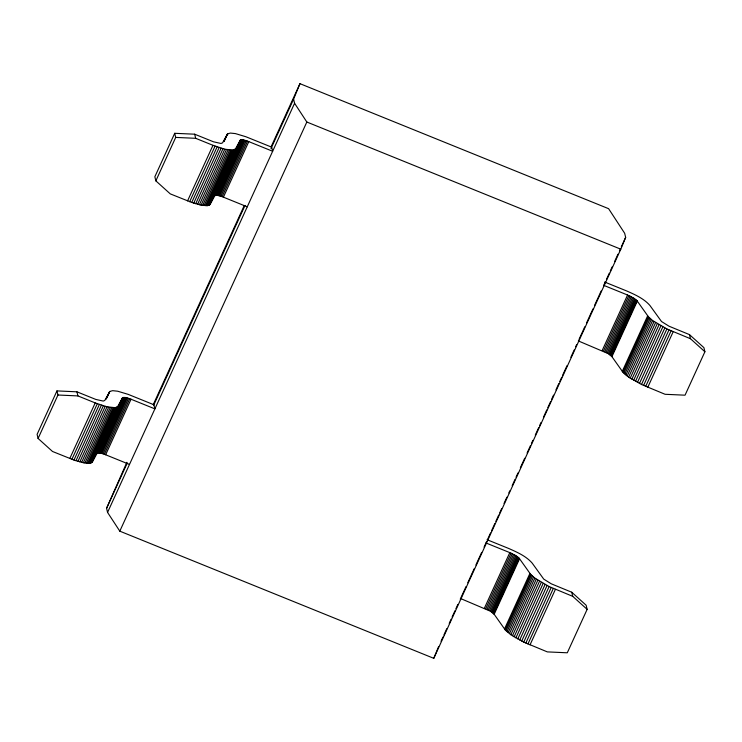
<?xml version="1.0" encoding="UTF-8"?>
<svg xmlns="http://www.w3.org/2000/svg" width="742" height="742" viewBox="0 0 742 742"><rect width="100%" height="100%" fill="white"/><g stroke="black" fill="none" stroke-linecap="round" stroke-linejoin="round"><path stroke-width="1.11" d="M271.108 146.777L299.963 83.67L608.598 208.678L624.662 233.266L625.654 237.375L620.804 249.191L433.773 658.33L119.805 531.161L107.562 512.416L106.57 508.307L126.873 462.312M270.997 148.604L293.591 99.168L299.963 83.67M433.773 658.33L438.633 646.514M56.958 390.904L37.1 434.348L38.092 438.457L52.515 451.479L73.968 460.068L83.317 462.739L89.893 463.249L92.333 462.034L97.035 453.418L122.68 397.601L125.277 397.48L129.776 398.723L154.893 408.87L153.9 404.761L128.153 394.354L117.709 391.219L112.636 390.672L109.779 391.47L104.761 400.476L103.24 401.079L95.783 399.419L76.918 391.813L56.958 390.904L57.95 395.013L38.092 438.457M174.713 133.3L154.855 176.744L155.848 180.853L170.27 193.875L191.724 202.464L201.073 205.135L207.649 205.645L210.088 204.421L214.79 195.814L240.436 139.997L243.033 139.867L247.54 141.119L272.648 151.266L271.655 147.157L245.908 136.751L235.464 133.606L230.391 133.068L227.534 133.857L222.517 142.872L220.995 143.475L213.538 141.815L194.673 134.2L174.713 133.3L175.706 137.409L155.848 180.853M69.813 458.491L95.217 402.925L107.015 406.811L115.288 407.692L117.728 406.468L122.43 397.86M187.568 200.878L212.973 145.321L224.78 149.198L233.044 150.088L235.492 148.864L240.185 140.247M71.9 459.307L97.304 403.75M189.664 201.703L215.059 146.137M73.968 460.068L99.363 404.501M191.724 202.464L217.118 146.897M75.981 460.754L101.376 405.197M193.736 203.15L219.14 147.584M106.106 399.205L109.454 391.869M223.861 141.601L227.219 134.256M106.904 397.758L109.779 391.47M224.186 141.203L227.534 133.857M77.938 461.376L103.333 405.809M195.693 203.762L221.097 148.205M227.061 135.638L228.017 133.541M79.821 461.914L105.216 406.347M197.576 204.3L222.98 148.743M81.62 462.368L107.015 406.811M199.375 204.764L224.78 149.198M83.317 462.739L108.712 407.182M201.073 205.135L226.468 149.569M84.903 463.027L110.298 407.46M202.659 205.423L228.054 149.856M86.36 463.221L111.754 407.655M204.115 205.617L229.519 150.051M87.686 463.323L113.081 407.757M205.441 205.72L230.836 150.153M88.864 463.333L114.259 407.775M206.619 205.729L232.023 150.162M89.893 463.249L115.288 407.692M207.649 205.645L233.044 150.088M90.756 463.082L116.151 407.516M208.511 205.478L233.915 149.912M91.451 462.813L116.856 407.256M209.216 205.209L234.611 149.652M91.98 462.47L117.728 406.468M209.736 204.857L235.492 148.864M97.035 453.418L122.68 397.601M214.79 195.814L240.436 139.997M97.276 453.167L123.098 397.443M215.032 195.563L240.853 139.83M97.694 453L98.278 452.926L123.673 397.36M215.449 195.396L216.033 195.313L241.428 139.756M98.278 452.926L99.011 452.935L124.406 397.378M216.033 195.313L216.766 195.332L242.161 139.765M99.011 452.935L99.873 453.037L125.277 397.48M216.766 195.332L217.638 195.434L243.033 139.867M99.873 453.037L100.866 453.232L126.27 397.666M217.638 195.434L218.63 195.619L244.025 140.062M100.866 453.232L101.96 453.501L127.364 397.944M218.63 195.619L219.725 195.897L245.12 140.331M101.96 453.501L103.138 453.854L128.542 398.296M219.725 195.897L220.903 196.25L246.298 140.692M103.138 453.854L104.381 454.28L129.776 398.723M220.903 196.25L222.136 196.676L247.54 141.119M104.381 454.28L105.652 454.772L131.056 399.215M222.136 196.676L223.416 197.168L248.811 141.611M153.316 404.464L244.192 205.673M106.57 508.307L127.244 463.082M153.687 405.234L245.036 205.404M107.562 512.416L294.583 103.277L293.591 99.168M119.805 531.161L306.836 122.022L294.583 103.277M441.036 641.255L442.955 637.044M443.92 634.948L446.805 628.632M449.207 623.373L451.127 619.171M452.091 617.066L454.976 610.749M455.94 608.653L457.86 604.442M460.263 599.184L463.629 591.819M463.917 591.188L466.032 586.56M467.757 582.804L471.801 573.937M472.07 573.371L474.212 568.678M475.9 564.977L481.651 552.4M484.044 547.16L486.706 541.335M487.67 539.23L490.555 532.923M491.519 530.818L494.886 523.453M495.841 521.348L498.726 515.041M499.691 512.935L501.611 508.734M504.013 503.475L506.897 497.159M508.827 492.957L509.782 490.852M512.193 485.593L515.078 479.286M516.033 477.18L517.962 472.969M520.365 467.71L524.687 458.25M527.098 452.991L530.465 445.627M531.42 443.521L532.867 440.368M535.27 435.109L538.636 427.744M539.592 425.639L541.039 422.486M543.441 417.227L546.808 409.862M547.772 407.757L550.657 401.45M551.612 399.344L553.541 395.143M555.943 389.884L558.828 383.568M559.793 381.462L561.713 377.261M562.677 375.155L566.999 365.685M570.848 357.273L574.215 349.918M575.653 346.755L576.617 344.659M579.02 339.4L582.387 332.036M582.637 331.488L584.789 326.777M586.468 323.104L590.558 314.154M590.78 313.662L592.96 308.895M594.62 305.277L597.969 297.941M598.256 297.329L601.141 291.012M603.543 285.753L605.463 281.552M606.427 279.446L609.312 273.13M610.276 271.034L612.196 266.823M614.599 261.564L617.965 254.2M619.403 251.046L620.368 248.941M621.332 246.836L625.654 237.375M484.405 608.18L509.8 552.623L515.903 555.693L519.14 558.188L530.576 574.262L534.834 578.12L549.136 586.551L572.722 596.336L587.145 609.358L567.287 652.793L547.327 651.893L523.731 642.108L510.867 634.725L505.172 629.828L494.172 614.274L490.508 611.26L460.569 598.525M602.161 350.576L627.565 295.019L633.659 298.089L636.896 300.584L648.332 316.658L652.589 320.507L666.891 328.947L690.477 338.723L704.9 351.754L685.042 395.189L665.082 394.29L641.496 384.504L628.622 377.122L622.928 372.215L611.937 356.67L608.264 353.646L578.324 340.921M485.695 608.728L511.09 553.17M603.45 351.124L628.854 295.566M486.975 609.321L512.37 553.764M604.73 351.717L630.125 296.151M488.217 609.952L513.612 554.385M605.973 352.339L631.368 296.781M489.395 610.601L514.8 555.035M607.16 352.988L632.555 297.431M490.508 611.26L515.903 555.693M608.264 353.646L633.659 298.089M491.51 611.909L516.905 556.352M609.265 354.305L634.67 298.748M492.391 612.558L517.795 556.992M610.156 354.945L635.551 299.388M493.142 613.17L518.537 557.613M610.898 355.566L636.302 300M493.736 613.745L519.14 558.188M611.501 356.141L636.896 300.584M494.172 614.274L519.576 558.717M611.937 356.67L637.332 301.113M504.514 628.975L529.909 573.418M622.269 371.371L647.673 315.814M505.172 629.828L530.576 574.262M622.928 372.215L648.332 316.658M506.007 630.728L531.402 575.161M623.762 373.115L649.157 317.557M506.99 631.674L532.394 576.107M624.755 374.061L650.15 318.503M508.14 632.657L533.535 577.1M625.896 375.053L651.3 319.487M509.429 633.677L534.834 578.12M627.194 376.073L652.589 320.507M510.867 634.725L536.262 579.168M628.622 377.122L654.017 321.555M512.425 635.792L537.82 580.225M630.181 378.188L655.576 322.622M514.095 636.868L539.49 581.301M631.85 379.255L657.254 323.697M515.866 637.944L541.27 582.377M633.631 380.331L659.026 324.773M517.74 639.01L543.135 583.453M635.495 381.407L660.89 325.84M519.678 640.068L545.073 584.511M637.434 382.464L662.838 326.897M521.682 641.107L547.077 585.54M639.437 383.503L664.841 327.936M523.731 642.108L549.136 586.551M641.496 384.504L666.891 328.947M525.818 643.082L551.213 587.525M643.574 385.478L668.978 329.912M527.914 644.01L553.319 588.452M645.679 386.406L671.074 330.839M530.02 644.891L555.424 589.324M647.785 387.278L673.179 331.72M175.706 137.409L195.665 138.309L212.973 145.321M57.95 395.013L77.91 395.913L95.217 402.925M306.836 122.022L620.804 249.191M604.804 282.09L626.573 290.91C634.911 294.611 643.787 298.46 649.909 305.463L661.512 321.518L669.052 326.22L689.485 334.623L703.908 347.646L704.9 351.754M603.719 285.355L627.565 295.019M223.416 197.168L247.253 206.823M487.04 539.694L508.808 548.514C517.146 552.215 526.022 556.064 532.153 563.067L543.747 579.122L551.287 583.824L571.73 592.227L586.152 605.249L587.145 609.358M485.964 542.968L509.8 552.623M105.652 454.772L129.498 464.436M689.485 334.623L690.477 338.723M571.73 592.227L572.722 596.336M194.673 134.2L195.665 138.309M76.918 391.813L77.91 395.913"/></g></svg>
